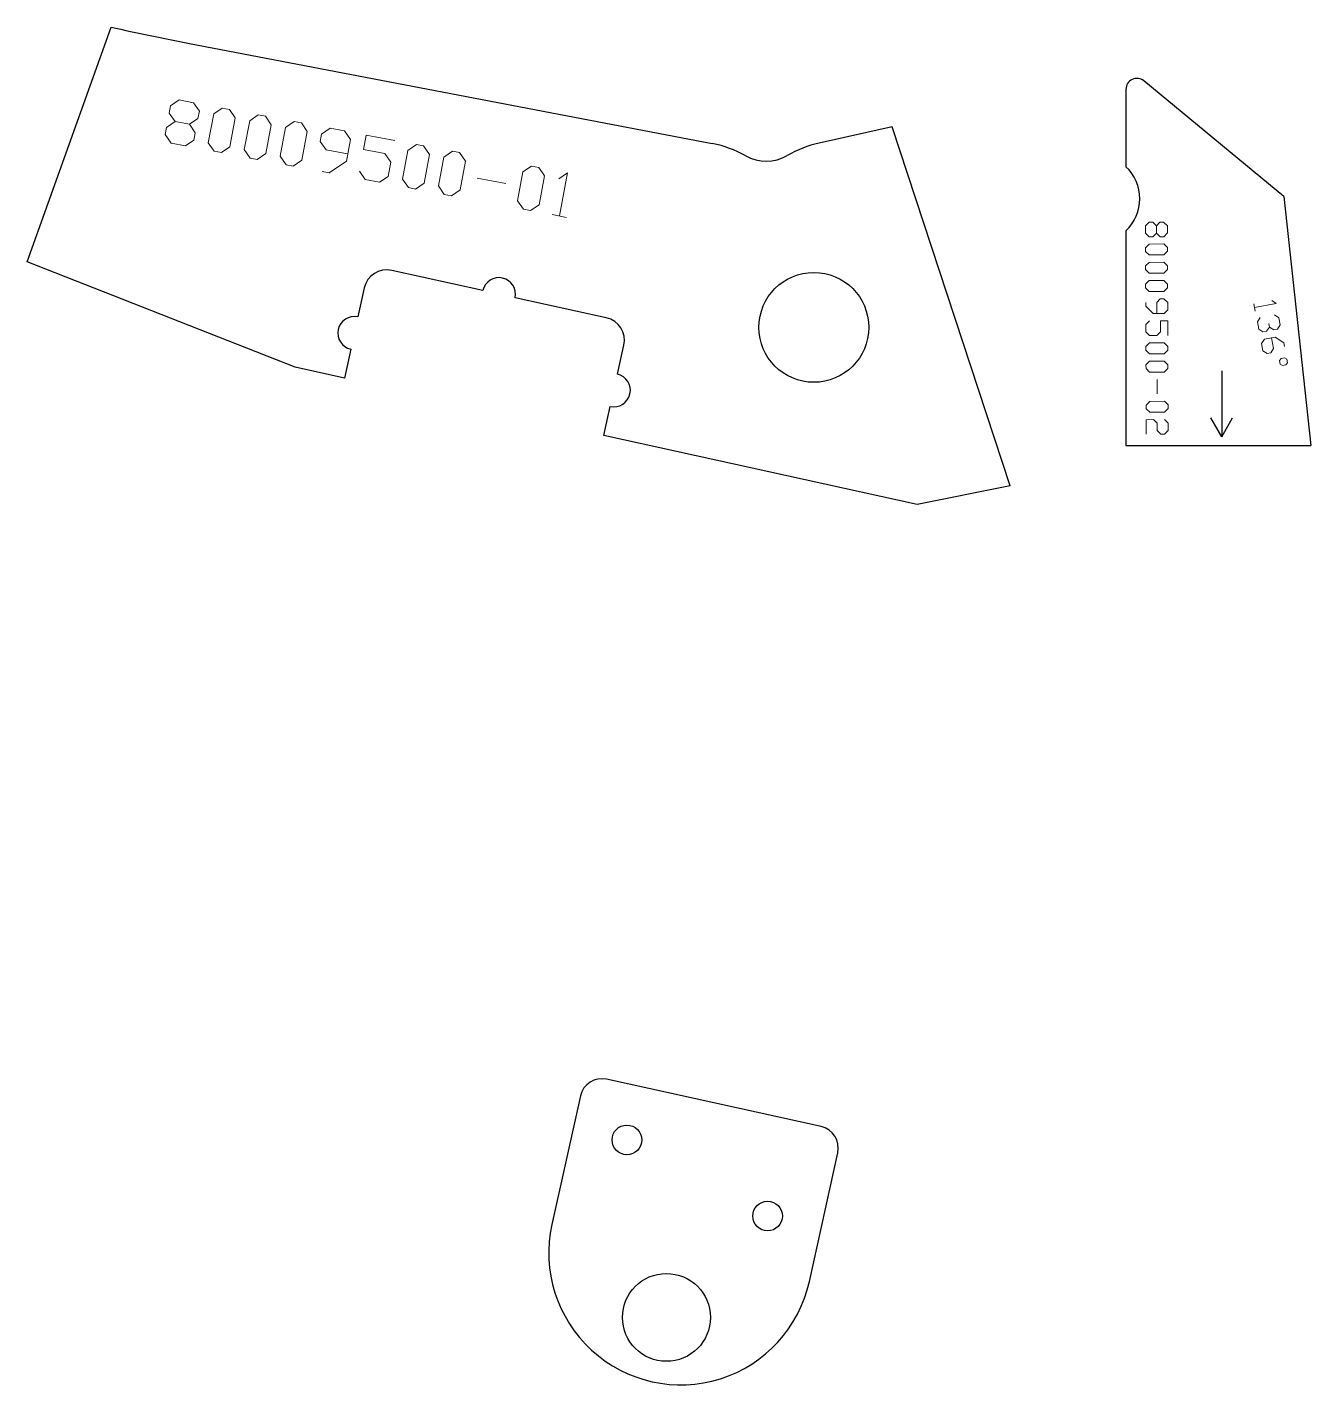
# Model space of a CAD drawing. Header units: millimetres. Extents: x 0 to 1847, y 0 to 674.
# Drawn here: x 1262 to 1847, y 56 to 674 of the extents above; entities that cross this region are included whole.
import ezdxf

# ---------------------------------------------------------------- set-up
doc = ezdxf.new("R2010")
doc.units = ezdxf.units.MM
doc.layers.add('Marcado', color=6, linetype='Continuous')

msp = doc.modelspace()

# ---------------------------------------------------------------- linework, layer by layer
for p, q in [((1262.191, 567.13), (1300.371, 673.969)), ((1709.687, 465.234), (1655.864, 628.543)), ((1834.193, 596.946), (1846.5, 483.556))]:
    msp.add_line(p, q)
at = {"color": 7, "linetype": 'Continuous', "lineweight": 25}
for p, q in [((1336.087, 666.6), (1574.055, 620.974)), ((1655.864, 628.543), (1622.674, 621.208)), ((1384.201, 519.167), (1262.191, 567.13)), ((1469.656, 554.05), (1428.157, 563.22)), ((1415.639, 555.233), (1412.726, 542.051)), ((1525.802, 541.643), (1484.303, 550.814)), ((1409.49, 527.404), (1406.577, 514.222)), ((1530.876, 515.943), (1533.789, 529.125)), ((1406.577, 514.222), (1384.201, 519.167)), ((1524.727, 488.115), (1527.639, 501.297)), ((1667.37, 456.595), (1524.727, 488.115)), ((1709.687, 465.234), (1667.37, 456.595)), ((1623.576, 173.472), (1525.931, 195.049)), ((1514.009, 187.442), (1501.063, 128.855)), ((1618.236, 102.963), (1631.182, 161.55))]:
    msp.add_line(p, q, dxfattribs=at)
msp.add_lwpolyline([(1834.193, 596.946), (1770.522, 649.506, 0.6342491), (1762.339, 645.65), (1762.339, 610.433)], format="xyb")
for points in [[(1762.339, 581.316), (1762.339, 483.556)], [(1762.339, 483.556), (1846.5, 483.556)]]:
    msp.add_lwpolyline(points)
for centre, radius in [((1620.272, 537.304), 25), ((1535.184, 167.401), 6.75), ((1599.219, 132.769), 6.75), ((1553.177, 86.616), 20)]:
    msp.add_circle(centre, radius, dxfattribs=at)
for centre, radius, start, end in [((1580.881, 1943.345), 1300, 257.538914, 259.14625), ((1564.64, 571.869), 50, 60.513585, 79.14625), ((1633.465, 572.386), 50, 102.463271, 120.347767), ((1598.603, 631.931), 19, 240.513585, 300.347767), ((1425.892, 552.967), 10.5, 77.539511, 167.539511), ((1523.536, 531.391), 10.5, 347.539511, 77.539511), ((1523.773, 185.284), 10, 77.539511, 167.539511), ((1621.418, 163.708), 10, 347.539511, 77.539511), ((1559.65, 115.909), 60, 167.539511, 347.539511)]:
    msp.add_arc(centre, radius, start, end, dxfattribs=at)
for centre, radius, start, end in [((1748.626, 595.875), 20, 313.288719, 46.711281), ((1476.979, 552.432), 7.5, 347.539511, 167.539511), ((1411.108, 534.728), 7.5, 77.539511, 257.539511), ((1529.258, 508.62), 7.5, 257.539511, 77.539511)]:
    msp.add_arc(centre, radius, start, end)
at = {"layer": 'Marcado', "lineweight": 0}
for points in [[(1327.67, 621.142), (1325.016, 625.043), (1325.639, 628.321), (1329.513, 630.976), (1336.069, 629.757), (1339.943, 632.412), (1340.566, 635.69), (1337.911, 639.591), (1331.355, 640.81), (1327.481, 638.155), (1326.858, 634.877), (1329.513, 630.976)], [(1336.069, 629.757), (1338.723, 625.856), (1338.1, 622.578), (1334.226, 619.923), (1327.67, 621.142)], [(1396.426, 608.274), (1399.704, 607.651), (1407.479, 612.961), (1409.321, 622.795), (1406.64, 626.696), (1400.111, 627.915), (1396.21, 625.26), (1395.614, 621.982), (1398.269, 618.081), (1408.075, 616.239)], [(1413.412, 608.464), (1416.067, 604.59), (1422.623, 603.344), (1426.497, 606.026), (1427.716, 612.555), (1425.061, 616.456), (1415.254, 618.298), (1416.473, 624.854), (1429.558, 622.388)], [(1504.247, 604.996), (1508.148, 607.651), (1504.464, 588.01)], [(1467.024, 605.213), (1480.109, 602.748)], [(1501.186, 588.634), (1507.742, 587.387)], [(1771.182, 583.553), (1772.851, 585.214), (1774.527, 585.236), (1776.188, 583.567), (1776.205, 580.226), (1777.877, 578.582), (1779.542, 578.578), (1781.196, 580.275), (1781.194, 583.58), (1779.507, 585.259), (1777.832, 585.238), (1776.188, 583.567)], [(1776.205, 580.226), (1774.536, 578.565), (1772.871, 578.569), (1771.2, 580.213), (1771.182, 583.553)], [(1771.333, 548.579), (1771.354, 546.904), (1774.687, 543.591), (1779.692, 543.604), (1781.336, 545.276), (1781.344, 548.606), (1779.658, 550.285), (1777.982, 550.264), (1776.338, 548.593), (1776.362, 543.612)], [(1820.6, 547.998), (1821.213, 544.722)], [(1828.757, 549.548), (1830.728, 548.224), (1820.907, 546.36)], [(1773.039, 540.254), (1771.37, 538.593), (1771.387, 535.253), (1773.084, 533.599), (1776.389, 533.601), (1778.068, 535.287), (1778.045, 540.268), (1781.385, 540.285), (1781.395, 533.615)], [(1827.686, 537.458), (1826.354, 535.513), (1824.716, 535.207), (1822.78, 536.513), (1822.167, 539.789), (1823.464, 541.751)], [(1830.017, 542.977), (1831.954, 541.671), (1832.592, 538.403), (1831.269, 536.433), (1829.631, 536.126), (1827.686, 537.458), (1827.379, 539.096)], [(1828.605, 532.543), (1829.55, 527.637), (1828.219, 525.692), (1826.589, 525.36), (1824.644, 526.692), (1824.031, 529.968), (1825.354, 531.939), (1830.244, 532.85), (1834.159, 530.194), (1834.465, 528.556)], [(1776.489, 513.619), (1776.509, 506.973)], [(1779.897, 495.304), (1781.569, 493.66), (1781.586, 490.32), (1779.917, 488.658), (1778.267, 488.627), (1776.581, 490.306), (1776.563, 493.647), (1774.892, 495.29), (1771.551, 495.273), (1771.596, 488.617)]]:
    msp.add_lwpolyline(points, dxfattribs=at)
for points in [[(1347.311, 617.458), (1344.656, 621.359), (1347.122, 634.471), (1350.995, 637.126), (1354.273, 636.503), (1356.928, 632.629), (1354.49, 619.517), (1350.589, 616.862), (1347.311, 617.458)], [(1363.674, 614.397), (1361.019, 618.298), (1363.484, 631.382), (1367.358, 634.064), (1370.636, 633.441), (1373.291, 629.54), (1370.853, 616.456), (1366.952, 613.774), (1363.674, 614.397)], [(1380.064, 611.335), (1377.409, 615.209), (1379.847, 628.321), (1383.748, 630.976), (1386.999, 630.38), (1389.681, 626.479), (1387.216, 613.367), (1383.342, 610.712), (1380.064, 611.335)], [(1435.708, 600.906), (1433.053, 604.78), (1435.491, 617.891), (1439.392, 620.546), (1442.67, 619.95), (1445.325, 616.049), (1442.86, 602.937), (1438.986, 600.282), (1435.708, 600.906)], [(1452.07, 597.817), (1449.416, 601.718), (1451.881, 614.83), (1455.755, 617.485), (1459.033, 616.862), (1461.688, 612.988), (1459.249, 599.876), (1455.348, 597.221), (1452.07, 597.817)], [(1488.101, 591.072), (1485.419, 594.973), (1487.884, 608.057), (1491.758, 610.739), (1495.036, 610.116), (1497.691, 606.242), (1495.253, 593.131), (1491.352, 590.476), (1488.101, 591.072)], [(1771.22, 573.567), (1772.889, 575.228), (1779.57, 575.263), (1781.231, 573.594), (1781.227, 571.929), (1779.583, 570.258), (1772.912, 570.248), (1771.241, 571.892), (1771.22, 573.567)], [(1771.261, 565.246), (1772.93, 566.907), (1779.6, 566.917), (1781.272, 565.273), (1781.268, 563.608), (1779.624, 561.937), (1772.943, 561.902), (1771.282, 563.571), (1771.261, 565.246)], [(1771.292, 556.9), (1772.971, 558.586), (1779.617, 558.606), (1781.303, 556.927), (1781.309, 555.287), (1779.655, 553.591), (1772.984, 553.581), (1771.313, 555.225), (1771.292, 556.9)], [(1771.432, 528.597), (1773.076, 530.268), (1779.747, 530.278), (1781.419, 528.634), (1781.44, 526.959), (1779.771, 525.297), (1773.09, 525.263), (1771.429, 526.932), (1771.432, 528.597)], [(1771.463, 520.251), (1773.117, 521.947), (1779.788, 521.957), (1781.46, 520.313), (1781.456, 518.648), (1779.802, 516.951), (1773.131, 516.942), (1771.47, 518.611), (1771.463, 520.251)], [(1835.866, 521.205), (1835.559, 522.843), (1834.578, 523.492), (1832.94, 523.186), (1832.291, 522.205), (1832.598, 520.567), (1833.579, 519.918), (1835.191, 520.216), (1835.866, 521.205)], [(1771.542, 501.944), (1773.186, 503.615), (1779.867, 503.65), (1781.528, 501.981), (1781.549, 500.306), (1779.88, 498.644), (1773.234, 498.625), (1771.538, 500.279), (1771.542, 501.944)]]:
    msp.add_lwpolyline(points, close=True, dxfattribs=at)
at = {"layer": 'Marcado'}
for points in [[(1805.913, 517.47), (1805.913, 487.47)], [(1805.913, 487.47), (1800.913, 496.13)], [(1805.913, 487.47), (1810.913, 496.13)]]:
    msp.add_lwpolyline(points, dxfattribs=at)

doc.saveas('drawing.dxf')
